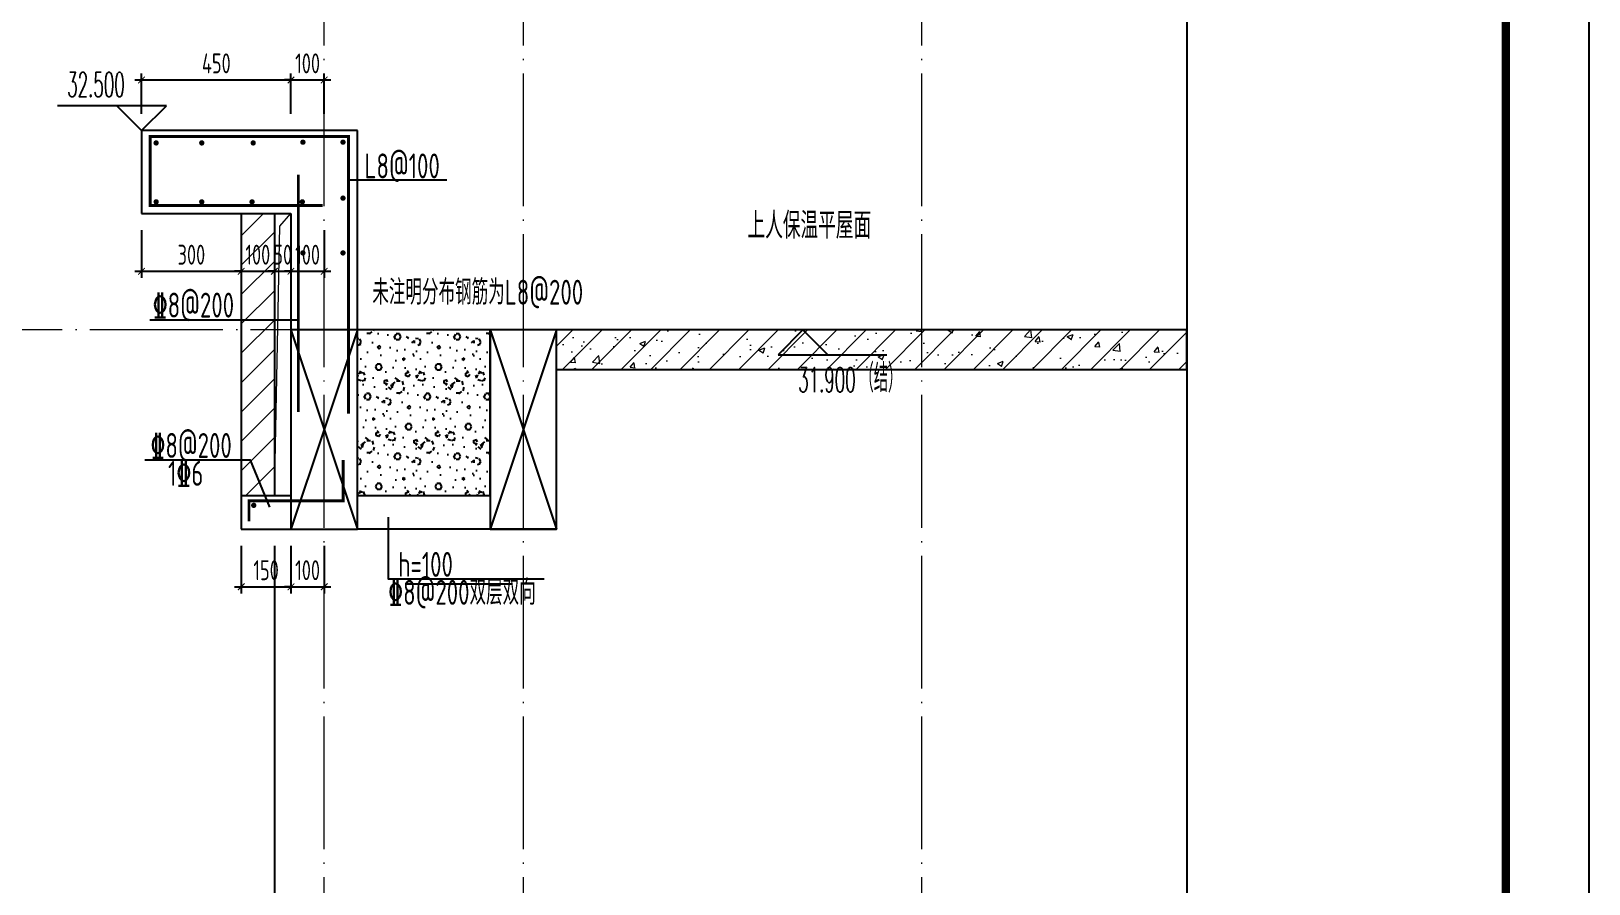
# Model space of a CAD drawing. Extents: x -461650 to 361314, y 245336 to 769729.
# Drawn here: x 219712 to 224404, y 672955 to 675522 of the extents above; entities that cross this region are included whole.
import ezdxf

# ---------------------------------------------------------------- set-up
doc = ezdxf.new("R2010")
doc.units = 0
doc.header["$LTSCALE"] = 1000
doc.linetypes.add('DOTE', pattern=[2.4200000000000004, 2, -0.2, 0.02, -0.2])
doc.layers.get('0').update_dxf_attribs({"linetype": 'CONTINUOUS'})
doc.layers.get('DEFPOINTS').update_dxf_attribs({"linetype": 'CONTINUOUS'})
for name, color, linetype in [('3-屋面构造层', 157, 'CONTINUOUS'), ('DIM', 2, 'CONTINUOUS'), ('DIM_ELEV', 3, 'CONTINUOUS'), ('DIM_IDEN', 67, 'CONTINUOUS'), ('DIM_SYMB', 3, 'CONTINUOUS'), ('PUB_TEXT', 2, 'CONTINUOUS'), ('REIN', 6, 'CONTINUOUS'), ('S-大样-砼线', 7, 'CONTINUOUS'), ('S-引出线', 40, 'CONTINUOUS'), ('TEXT', 2, 'CONTINUOUS'), ('WALL', 5, 'CONTINUOUS'), ('yichutu', 7, 'CONTINUOUS'), ('看线', 251, 'CONTINUOUS')]:
    doc.layers.add(name, color=color, linetype=linetype)
for name, color, linetype, lineweight in [('DOTE', 19, 'DOTE', 9), ('PUB_HATCH', 8, 'CONTINUOUS', 9), ('图框', 9, 'CONTINUOUS', 18), ('立面-洞口示意', 152, 'CONTINUOUS', 13)]:
    doc.layers.add(name, color=color, linetype=linetype, lineweight=lineweight)
doc.styles.add('_TCH_DIM', font='SIMPLEX.shx', dxfattribs={"width": 0.7, "bigfont": 'GBCBIG.shx'})
doc.styles.add('TSSD_DIMENSION', font='Tssdeng.shx', dxfattribs={"width": 0.7, "bigfont": 'tssdchn.shx'})
doc.styles.add('TSSD_REIN', font='tssdeng.shx', dxfattribs={"width": 0.7, "height": 300, "bigfont": 'tssdchn.shx'})
doc.dimstyles.new('TSSD_20_20', dxfattribs={"dimtxt": 60, "dimasz": 20, "dimexe": 20, "dimexo": 50, "dimgap": 20, "dimtad": 1, "dimdec": 0, "dimzin": 0, "dimdsep": 46, "dimtxsty": 'TSSD_DIMENSION', "dimblk": 'ARCHTICK', "dimblk1": 'ARCHTICK', "dimblk2": 'ARCHTICK', "dimcen": 0, "dimdle": 20, "dimclrt": 7, "dimadec": 0, "dimazin": 0, "dimtfac": 1, "dimtdec": 0, "dimtix": 1, "dimtmove": 2, "dimatfit": 3, "dimfxl": 0, "dimtolj": 1, "dimtzin": 0, "dimarcsym": 0})

# ---------------------------------------------------------------- blocks, each defined once
blk = doc.blocks.new('GFDDDDRG')
at = {"layer": '图框'}
blk.add_lwpolyline([(923309.7791572664, -107436.9617041193), (923309.7791572663, -159999.4617041193), (893609.7791572664, -159999.4617041193), (893609.7791572665, -107436.9617041193)], close=True, dxfattribs=at)
blk.add_lwpolyline([(923309.7791572664, -107436.9617041193), (923309.7791572663, -159999.4617041193), (893609.7791572664, -159999.4617041193), (893609.7791572665, -107436.9617041193)], close=True, dxfattribs=at)
at = {"layer": '图框', "const_width": 50}
blk.add_lwpolyline([(894109.7791572664, -159499.4617041193), (922809.7791572663, -159499.4617041193), (922809.7791572664, -108686.9617041193), (894109.7791572665, -108686.9617041193)], close=True, dxfattribs=at)
blk = doc.blocks.new('yct-1051-594-26275-14850-25-1002.0')
at = {"layer": 'yichutu', "color": 7}
blk.add_lwpolyline([(0, 0), (0, 14850), (26275, 14850), (26275, 0)], close=True, dxfattribs=at)
blk = doc.blocks.new('_ArchTick')
at = {"color": 0, "linetype": 'ByBlock', "const_width": 0.15}
blk.add_lwpolyline([(-0.5, -0.5), (0.5, 0.5)], dxfattribs=at)
blk = doc.blocks.new('*D1268')
at = {"layer": 'DEFPOINTS', "color": 0}
for p in [(220494.2054846995, 675375.3057871305), (220044.2054847433, 675222.982309021), (220494.2054846995, 675222.9823090124)]:
    blk.add_point(p, dxfattribs=at)
at = {"layer": 'DIM', "color": 0, "lineweight": -2}
for p, q in [((220024.2054847433, 675375.3057871305), (220514.2054846995, 675375.3057871305)), ((220044.2054847433, 675272.982309021), (220044.2054847433, 675395.3057871305)), ((220494.2054846995, 675272.9823090124), (220494.2054846995, 675395.3057871305))]:
    blk.add_line(p, q, dxfattribs=at)
at = {"layer": 'DIM', "color": 0, "lineweight": -2, "xscale": 20, "yscale": 20, "zscale": 20, "rotation": 180}
blk.add_blockref('_ArchTick', (220044.2054847433, 675375.3057871305), dxfattribs=at)
at = {"layer": 'DIM', "color": 0, "lineweight": -2, "xscale": 20, "yscale": 20, "zscale": 20}
blk.add_blockref('_ArchTick', (220494.2054846995, 675375.3057871305), dxfattribs=at)
at = {"layer": 'DIM', "color": 7, "insert": (220269.2054847214, 675425.3057871305), "char_height": 60, "attachment_point": 5, "style": 'TSSD_DIMENSION'}
blk.add_mtext('\\A1;450', dxfattribs=at)
blk = doc.blocks.new('*D1269')
at = {"layer": 'DEFPOINTS', "color": 0}
for p in [(220594.205478022, 675375.3057871253), (220494.2054846995, 675222.9823090124), (220594.205478022, 675222.9823090106)]:
    blk.add_point(p, dxfattribs=at)
at = {"layer": 'DIM', "color": 0, "lineweight": -2}
for p, q in [((220494.2054846995, 675375.3057871253), (220474.2054846995, 675375.3057871253)), ((220494.2054846995, 675272.9823090124), (220494.2054846995, 675395.3057871253)), ((220494.2054846995, 675375.3057871253), (220594.205478022, 675375.3057871253)), ((220594.205478022, 675272.9823090106), (220594.205478022, 675395.3057871253)), ((220594.205478022, 675375.3057871253), (220614.205478022, 675375.3057871253))]:
    blk.add_line(p, q, dxfattribs=at)
at = {"layer": 'DIM', "color": 0, "lineweight": -2, "xscale": 20, "yscale": 20, "zscale": 20}
blk.add_blockref('_ArchTick', (220494.2054846995, 675375.3057871253), dxfattribs=at)
at = {"layer": 'DIM', "color": 0, "lineweight": -2, "xscale": 20, "yscale": 20, "zscale": 20, "rotation": 180}
blk.add_blockref('_ArchTick', (220594.205478022, 675375.3057871253), dxfattribs=at)
at = {"layer": 'DIM', "color": 7, "insert": (220544.2054813607, 675425.3057871253), "char_height": 60, "attachment_point": 5, "style": 'TSSD_DIMENSION'}
blk.add_mtext('\\A1;100', dxfattribs=at)
blk = doc.blocks.new('*D1275')
at = {"layer": 'DEFPOINTS', "color": 0}
for p in [(220044.2054780353, 674972.9823090346), (220344.2054847289, 674972.9823090287), (220344.2054847289, 674799.2716190771)]:
    blk.add_point(p, dxfattribs=at)
at = {"layer": 'DIM', "color": 0, "lineweight": -2}
for p, q in [((220044.2054780353, 674922.9823090346), (220044.2054780353, 674779.2716190771)), ((220344.2054847289, 674922.9823090287), (220344.2054847289, 674779.2716190771)), ((220024.2054780353, 674799.2716190771), (220364.2054847289, 674799.2716190771))]:
    blk.add_line(p, q, dxfattribs=at)
at = {"layer": 'DIM', "color": 0, "lineweight": -2, "xscale": 20, "yscale": 20, "zscale": 20, "rotation": 180}
blk.add_blockref('_ArchTick', (220044.2054780353, 674799.2716190771), dxfattribs=at)
at = {"layer": 'DIM', "color": 0, "lineweight": -2, "xscale": 20, "yscale": 20, "zscale": 20}
blk.add_blockref('_ArchTick', (220344.2054847289, 674799.2716190771), dxfattribs=at)
at = {"layer": 'DIM', "color": 7, "insert": (220194.2054813821, 674849.2716190771), "char_height": 60, "attachment_point": 5, "style": 'TSSD_DIMENSION'}
blk.add_mtext('\\A1;300', dxfattribs=at)
blk = doc.blocks.new('*D1276')
at = {"layer": 'DEFPOINTS', "color": 0}
for p in [(220344.2054847289, 674972.9823090287), (220444.2054849647, 674972.9823090269), (220444.2054849647, 674799.2716190732)]:
    blk.add_point(p, dxfattribs=at)
at = {"layer": 'DIM', "color": 0, "lineweight": -2}
for p, q in [((220344.2054847289, 674922.9823090287), (220344.2054847289, 674779.2716190732)), ((220444.2054849647, 674922.9823090269), (220444.2054849647, 674779.2716190732)), ((220344.2054847289, 674799.2716190732), (220324.2054847289, 674799.2716190732)), ((220344.2054847289, 674799.2716190732), (220444.2054849647, 674799.2716190732)), ((220444.2054849647, 674799.2716190732), (220464.2054849647, 674799.2716190732))]:
    blk.add_line(p, q, dxfattribs=at)
at = {"layer": 'DIM', "color": 0, "lineweight": -2, "xscale": 20, "yscale": 20, "zscale": 20}
blk.add_blockref('_ArchTick', (220344.2054847289, 674799.2716190732), dxfattribs=at)
at = {"layer": 'DIM', "color": 0, "lineweight": -2, "xscale": 20, "yscale": 20, "zscale": 20, "rotation": 180}
blk.add_blockref('_ArchTick', (220444.2054849647, 674799.2716190732), dxfattribs=at)
at = {"layer": 'DIM', "color": 7, "insert": (220394.2054848468, 674849.2716190732), "char_height": 60, "attachment_point": 5, "style": 'TSSD_DIMENSION'}
blk.add_mtext('\\A1;100', dxfattribs=at)
blk = doc.blocks.new('*D1277')
at = {"layer": 'DEFPOINTS', "color": 0}
for p in [(220444.2054849647, 674972.9823090269), (220494.2054847273, 674972.982309026), (220494.2054847273, 674799.2716190718)]:
    blk.add_point(p, dxfattribs=at)
at = {"layer": 'DIM', "color": 0, "lineweight": -2}
for p, q in [((220444.2054849647, 674922.9823090269), (220444.2054849647, 674779.2716190718)), ((220494.2054847273, 674922.982309026), (220494.2054847273, 674779.2716190718)), ((220444.2054849647, 674799.2716190718), (220424.2054849647, 674799.2716190718)), ((220444.2054849647, 674799.2716190718), (220494.2054847273, 674799.2716190718)), ((220494.2054847273, 674799.2716190718), (220514.2054847273, 674799.2716190718))]:
    blk.add_line(p, q, dxfattribs=at)
at = {"layer": 'DIM', "color": 0, "lineweight": -2, "xscale": 20, "yscale": 20, "zscale": 20}
blk.add_blockref('_ArchTick', (220444.2054849647, 674799.2716190718), dxfattribs=at)
at = {"layer": 'DIM', "color": 0, "lineweight": -2, "xscale": 20, "yscale": 20, "zscale": 20, "rotation": 180}
blk.add_blockref('_ArchTick', (220494.2054847273, 674799.2716190718), dxfattribs=at)
at = {"layer": 'DIM', "color": 7, "insert": (220469.205484846, 674849.2716190718), "char_height": 60, "attachment_point": 5, "style": 'TSSD_DIMENSION'}
blk.add_mtext('\\A1;50', dxfattribs=at)
blk = doc.blocks.new('*D1278')
at = {"layer": 'DEFPOINTS', "color": 0}
for p in [(220494.2054847273, 674972.982309026), (220594.2054780498, 674972.982309024), (220594.2054780498, 674799.2716190703)]:
    blk.add_point(p, dxfattribs=at)
at = {"layer": 'DIM', "color": 0, "lineweight": -2}
for p, q in [((220494.2054847273, 674922.982309026), (220494.2054847273, 674779.2716190703)), ((220594.2054780498, 674922.982309024), (220594.2054780498, 674779.2716190703)), ((220494.2054847273, 674799.2716190703), (220474.2054847273, 674799.2716190703)), ((220494.2054847273, 674799.2716190703), (220594.2054780498, 674799.2716190703)), ((220594.2054780498, 674799.2716190703), (220614.2054780498, 674799.2716190703))]:
    blk.add_line(p, q, dxfattribs=at)
at = {"layer": 'DIM', "color": 0, "lineweight": -2, "xscale": 20, "yscale": 20, "zscale": 20}
blk.add_blockref('_ArchTick', (220494.2054847273, 674799.2716190703), dxfattribs=at)
at = {"layer": 'DIM', "color": 0, "lineweight": -2, "xscale": 20, "yscale": 20, "zscale": 20, "rotation": 180}
blk.add_blockref('_ArchTick', (220594.2054780498, 674799.2716190703), dxfattribs=at)
at = {"layer": 'DIM', "color": 7, "insert": (220544.2054813885, 674849.2716190703), "char_height": 60, "attachment_point": 5, "style": 'TSSD_DIMENSION'}
blk.add_mtext('\\A1;100', dxfattribs=at)
blk = doc.blocks.new('*D1280')
at = {"layer": 'DEFPOINTS', "color": 0}
for p in [(220344.2054780491, 674022.982309026), (220494.2054780475, 674022.9823090232), (220494.2054780475, 673849.27161907)]:
    blk.add_point(p, dxfattribs=at)
at = {"layer": 'DIM', "color": 0, "lineweight": -2}
for p, q in [((220344.2054780491, 673972.982309026), (220344.2054780491, 673829.27161907)), ((220494.2054780475, 673972.9823090232), (220494.2054780475, 673829.27161907)), ((220324.2054780491, 673849.27161907), (220514.2054780475, 673849.27161907))]:
    blk.add_line(p, q, dxfattribs=at)
at = {"layer": 'DIM', "color": 0, "lineweight": -2, "xscale": 20, "yscale": 20, "zscale": 20, "rotation": 180}
blk.add_blockref('_ArchTick', (220344.2054780491, 673849.27161907), dxfattribs=at)
at = {"layer": 'DIM', "color": 0, "lineweight": -2, "xscale": 20, "yscale": 20, "zscale": 20}
blk.add_blockref('_ArchTick', (220494.2054780475, 673849.27161907), dxfattribs=at)
at = {"layer": 'DIM', "color": 7, "insert": (220419.2054780483, 673899.27161907), "char_height": 60, "attachment_point": 5, "style": 'TSSD_DIMENSION'}
blk.add_mtext('\\A1;150', dxfattribs=at)
blk = doc.blocks.new('*D1281')
at = {"layer": 'DEFPOINTS', "color": 0}
for p in [(220494.2054780476, 674022.9823090232), (220594.2054713701, 674022.9823090212), (220594.2054713701, 673849.2716190675)]:
    blk.add_point(p, dxfattribs=at)
at = {"layer": 'DIM', "color": 0, "lineweight": -2}
for p, q in [((220494.2054780476, 673972.9823090232), (220494.2054780476, 673829.2716190675)), ((220594.2054713701, 673972.9823090212), (220594.2054713701, 673829.2716190675)), ((220494.2054780476, 673849.2716190675), (220474.2054780476, 673849.2716190675)), ((220494.2054780476, 673849.2716190675), (220594.2054713701, 673849.2716190675)), ((220594.2054713701, 673849.2716190675), (220614.2054713701, 673849.2716190675))]:
    blk.add_line(p, q, dxfattribs=at)
at = {"layer": 'DIM', "color": 0, "lineweight": -2, "xscale": 20, "yscale": 20, "zscale": 20}
blk.add_blockref('_ArchTick', (220494.2054780476, 673849.2716190675), dxfattribs=at)
at = {"layer": 'DIM', "color": 0, "lineweight": -2, "xscale": 20, "yscale": 20, "zscale": 20, "rotation": 180}
blk.add_blockref('_ArchTick', (220594.2054713701, 673849.2716190675), dxfattribs=at)
at = {"layer": 'DIM', "color": 7, "insert": (220544.2054747089, 673899.2716190675), "char_height": 60, "attachment_point": 5, "style": 'TSSD_DIMENSION'}
blk.add_mtext('\\A1;100', dxfattribs=at)
blk = doc.blocks.new('A$C0F477415')
at = {"layer": 'REIN', "const_width": 9}
for points in [[(536.22545744339, 974.1030920682824), (15.93111191410571, 974.1030920682824), (15.93111191410571, 1182.470114677621), (613.6656915736385, 1182.470114677621), (613.6656915736385, 347.4605763027794)], [(462.5655877483077, 353.0609498316771), (462.5655877483077, 1067.749458644073)], [(313.9337750365958, 23.34555459674448), (313.9337750365958, 85.24854036327451), (597.794307123404, 85.24854036327451), (597.794307123404, 208.2016744283028)]]:
    blk.add_lwpolyline(points, dxfattribs=at)
at = {"layer": 'REIN', "const_width": 8}
for points in [[(472.3069430752657, 1165.127354013326, 1), (480.3069430752657, 1165.127354013326, 1)], [(593.0279733999632, 1165.127354013326, 1), (601.0279733999632, 1165.127354013326, 1)], [(30.21925133559853, 1162.868610424921, 1), (38.21925133559853, 1162.868610424921, 1)], [(167.6620064838789, 1162.868610424921, 1), (175.6620064838789, 1162.868610424921, 1)], [(322.5238362546079, 1162.868610424921, 1), (330.5238362546079, 1162.868610424921, 1)], [(30.21925133559853, 985.4166030073538, 1), (38.21925133559853, 985.4166030073538, 1)], [(167.6620064838789, 985.4166030073538, 1), (175.6620064838789, 985.4166030073538, 1)], [(319.1733809751458, 985.4166030073538, 1), (327.1733809751458, 985.4166030073538, 1)], [(470.4389034458436, 985.4166030073538, 1), (478.4389034458436, 985.4166030073538, 1)], [(593.0279733999632, 996.5827968406375, 1), (601.0279733999632, 996.5827968406375, 1)], [(472.3069430752657, 831.7102530163829, 1), (480.3069430752657, 831.7102530163829, 1)], [(593.0279733999632, 831.7102530163829, 1), (601.0279733999632, 831.7102530163829, 1)], [(324.1522886119783, 71.62434444355313, 1), (332.1522886119783, 71.62434444355313, 1)]]:
    blk.add_lwpolyline(points, format="xyb", close=True, dxfattribs=at)
at = {"layer": 'S-大样-砼线'}
for p, q in [((440.4064266392961, 600.0093946014531), (640.4064254472032, 0.001821757410652936)), ((640.4093733830377, 600.0093946051784), (440.4093745723367, 0.001821753685362637))]:
    blk.add_line(p, q, dxfattribs=at)
blk.add_lwpolyline([(640.4064325019717, 600.0093946014531), (440.4064266392961, 600.0093946014531), (440.4064266318455, 0.001821757410652936), (640.4064324935898, 0.001821757410652936)], close=True, dxfattribs=at)
at = {"layer": 'S-引出线'}
for p, q in [((609.6656915736385, 1052.001626337471), (909.7999883112498, 1052.001626337471)), ((15.48061037855223, 630.2351489840075), (462.5655877483077, 630.2351489840075))]:
    blk.add_line(p, q, dxfattribs=at)
blk.add_lwpolyline([(376.4770208946429, 66.11144457937917), (318.4227704755031, 207.6593468654319), (-0.0008167573250830173, 207.6593468654319)], dxfattribs=at)
at = {"layer": 'TEXT', "style": 'TSSD_REIN', "width": 0.7}
for s, p in [('L8@100', (661.743466746062, 1056.110395150376)), ('未注明分布钢筋为L8@200', (685.4535198323429, 675.8293871463975)), ('%%1328@200', (23.94837839109823, 636.9912632876658)), ('%%1328@200', (17.02145750215277, 214.4464526554802)), ('1%%1326', (70.13916111178696, 130.3748975073686))]:
    blk.add_text(s, height=75, rotation=1.867629851175362e-07, dxfattribs=at).set_placement(p)
blk = doc.blocks.new('20210809.02264990')
at = {"layer": 'TEXT'}
blk.add_lwpolyline([(87888.15552412858, 66842.85802403922), (87888.15552412858, 66657.37792068897), (88357.96524327435, 66657.37792068897)], dxfattribs=at)
blk.add_blockref('A$C0F477415', (87154.51063364511, 66807.0840813448), dxfattribs=at)
at = {"layer": 'TEXT', "style": 'TSSD_REIN', "width": 0.7}
for s, p in [('h=100', (87918.06667849608, 66663.40869463401)), ('%%1328@200双层双向', (87887.65350001864, 66579.16558626192))]:
    blk.add_text(s, height=75, rotation=1.867629851175362e-07, dxfattribs=at).set_placement(p)
blk = doc.blocks.new('FSDFSFSFSFEFSFESF')
at = {"layer": '看线'}
blk.add_line((1114228.273350265, 467393.3721650818), (1114228.273350265, 465805.1368709645), dxfattribs=at)

msp = doc.modelspace()

# ---------------------------------------------------------------- hatches: boundary and pattern name
at = {"layer": '3-屋面构造层'}
h = msp.add_hatch(dxfattribs=at)
h.set_pattern_fill('加气混凝土', color=251, scale=15, style=0)
h.set_pattern_definition([(0, (-893730.9678655113, 203524.7101439399), (90, 180), [0, -180]), (0, (-893836.2678655116, 203500.4101439399), (90, 180), [0, -180]), (0, (-893777.7678655116, 203498.6101439398), (90, 180), [0, -180]), (0, (-893713.8678655117, 203551.7101439399), (90, 180), [0, -180]), (0, (-893788.5678655114, 203489.6101439398), (90, 180), [0, -180]), (0, (-893695.8678655117, 203665.1101439398), (90, 180), [0, -180]), (0, (-893750.7678655116, 203650.7101439399), (90, 180), [0, -180]), (0, (-893721.9678655113, 203628.2101439399), (90, 180), [0, -180]), (0, (-893868.6678655115, 203624.6101439398), (90, 180), [0, -180]), (0, (-893780.4678655113, 203616.51014394), (90, 180), [0, -180]), (0, (-893814.6678655115, 203570.6101439398), (90, 180), [0, -180]), (0, (-893812.8678655117, 203503.1101439398), (90, 180), [0, -180]), (0, (-893745.3678655117, 203495.9101439399), (90, 180), [0, -180]), (0, (-893695.8678655117, 203575.1101439398), (90, 180), [0, -180]), (0, (-893864.1678655115, 203547.2101439399), (90, 180), [0, -180]), (0, (-893848.8678655117, 203577.81014394), (90, 180), [0, -180]), (0, (-893778.6678655115, 203565.2101439399), (90, 180), [0, -180]), (0, (-893803.8678655117, 203539.1101439398), (90, 180), [0, -180]), (0, (-893818.2678655116, 203598.51014394), (90, 180), [0, -180]), (0, (-893795.7678655116, 203666.01014394), (90, 180), [0, -180]), (0, (-893856.9678655113, 203509.4101439399), (90, 180), [0, -180]), (0, (-893757.9678655113, 203629.1101439398), (90, 180), [0, -180]), (0, (-893841.6678655115, 203631.81014394), (90, 180), [0, -180]), (0, (-893856.0678655114, 203655.2101439399), (90, 180), [0, -180]), (130.601294, (-893706.9250081116, 203608.7530007398), (-449.9999950292954, 540.00000236093), [7.9024662, -3311.1333]), (18.4349488, (-893719.7821507114, 203612.1815723398), (449.9999983404209, 179.9999986719667), [8.131572, -1130.28837]), (90, (-893719.7821507114, 203604.4672871399), (90.00000000000001, 180), [7.714285199999999, -352.285695]), (161.565051, (-893712.0678655114, 203601.8958575398), (-450.0000022657823, 179.9999865817234), [8.131572, -1130.28837]), (53.1301023, (-893712.0678655114, 203601.8958575398), (90.00000017013603, 179.999999914932), [8.571428999999998, -891.4285499999999]), (135, (-893705.2107223114, 203510.18158794), (-90.00001087984293, 179.9999878185604), [7.273098, -501.84378]), (45, (-893715.4964371114, 203510.18158794), (89.99999942471308, 179.9999992736903), [7.273098, -501.84378]), (135, (-893710.3535797116, 203505.0387179399), (-90.00001087984293, 179.9999878185604), [7.273098, -501.84378]), (45, (-893710.3535797116, 203505.0387179399), (89.99999942471308, 179.9999992736903), [7.273098, -501.84378]), (116.565051, (-893791.7821435113, 203631.0387161399), (-1.565789601976064e-05, 359.9999902060562), [9.583147799999937, -191.662949999999]), (180, (-893796.0678535113, 203639.6101433398), (-89.99999999999997, 180), [10.2857148, -169.714275]), (63.43494880000001, (-893810.6392855113, 203631.0387161399), (8.14843605922988e-07, 359.9999982559008), [9.583147799999999, -191.66295]), (116.565051, (-893806.3535755114, 203622.4672871399), (-1.565789601976064e-05, 359.9999902060562), [9.583147799999937, -191.662949999999]), (0, (-893806.3535755114, 203622.4672871399), (90, 180), [10.2857148, -169.714275]), (63.43494880000001, (-893796.0678535113, 203622.4672871399), (8.14843605922988e-07, 359.9999982559008), [9.583147799999999, -191.66295]), (107.102728, (-893724.0678661116, 203570.1815819399), (-269.9999896777364, 900.0000014520431), [11.6584038, -4884.87075]), (143.972626, (-893727.4964377116, 203581.3244297398), (-1709.999978321427, 1259.9999985739), [11.6584038, -2436.606]), (180, (-893736.9250087114, 203588.1815729399), (-89.99999999999997, 180), [11.1428568, -168.85713]), (36.02737329999999, (-893757.4964365116, 203581.3244297398), (1709.999987362977, 1259.999986416658), [11.65840379999994, -2436.605999999984]), (71.5650511, (-893760.9250081116, 203571.0387239399), (270.0000013860985, 899.9999984504369), [10.8420948, -1127.57784]), (107.102728, (-893757.4964365116, 203559.8958599399), (-269.9999896777364, 900.0000014520431), [11.6584038, -4884.87075]), (143.972626, (-893748.0678655114, 203553.0387239399), (-1709.999978321427, 1259.9999985739), [11.6584038, -2436.606]), (0, (-893748.0678655114, 203553.0387239399), (90, 180), [11.1428568, -168.85713]), (36.02737329999999, (-893736.9250087114, 203553.0387239399), (1709.999987362977, 1259.999986416658), [11.65840379999994, -2436.605999999984]), (71.5650511, (-893727.4964377116, 203559.8958599399), (270.0000013860985, 899.9999984504369), [10.8420948, -1127.57784]), (150.255118, (-893722.3535803114, 203654.1815717398), (-270.0000006390409, 179.9999977695058), [6.910506, -1444.29588]), (90, (-893728.3535797116, 203650.7530019399), (90.00000000000001, 180), [6.857143199999999, -353.142825]), (29.7448813, (-893728.3535797116, 203650.7530019399), (270.0000001590055, 179.9999991593464), [6.910506, -1444.29588]), (116.565051, (-893764.3535797116, 203526.4672859398), (-1.565789601976064e-05, 359.9999902060562), [9.583147799999937, -191.662949999999]), (168.690067, (-893768.6392933116, 203535.0387239399), (-810.0000006009299, 179.9999954832327), [8.7411762, -1826.90565]), (41.18592510000001, (-893784.0678655114, 203530.7530139399), (2249.999986367597, 1979.999982686525), [9.1115532, -3817.7406]), (90, (-893784.0678655114, 203522.1815759399), (90.00000000000001, 180), [8.571428999999998, -351.42855]), (138.814074, (-893777.2107223114, 203516.1815819399), (-2249.999960007064, 1980.00001261089), [9.1115532, -3817.7406]), (16.6992442, (-893777.2107223114, 203516.1815819399), (2969.999977654917, 899.9999905734195), [8.948835, -3749.56125]), (60.9453959, (-893768.6392933116, 203518.7530079399), (89.99999976116268, 179.9999984078114), [8.824825800000001, -3697.60185]), (109.983106, (-893839.7821495114, 203601.8958575398), (-450.0000016949791, 1259.999996665506), [10.03260059999994, -4203.659249999967]), (155.556045, (-893843.2107175114, 203611.3244303399), (-1170.000004459817, 539.9999887808897), [10.3568958, -4339.539449999999]), (24.4439547, (-893862.0678595114, 203611.3244303399), (1170.000000583643, 539.9999974027204), [10.3568958, -4339.539449999999]), (70.01689340000001, (-893865.4964275113, 203601.8958575398), (450.0000013566428, 1259.999996874217), [10.0326006, -4203.65925]), (109.983106, (-893862.0678595114, 203592.4672865398), (-450.0000016949791, 1259.999996665506), [10.03260059999994, -4203.659249999967]), (160.016893, (-893852.6392795113, 203589.0387149398), (-450.0000002644888, 179.9999918000023), [10.0326006, -2096.81325]), (19.9831065, (-893852.6392795113, 203589.0387149398), (449.9999975293226, 179.9999997144084), [10.0326006, -2096.81325]), (70.01689340000001, (-893843.2107175114, 203592.4672865398), (450.0000013566428, 1259.999996874217), [10.0326006, -4203.65925]), (122.005383, (-893772.9250087114, 203585.6101433398), (-90.00001207844099, 179.9999908112358), [8.0862696, -1690.0302]), (18.4349488, (-893784.9250075114, 203589.8958587399), (449.9999983404209, 179.9999986719667), [8.131572, -1130.28837]), (90, (-893784.9250075114, 203582.1815717398), (90.00000000000001, 180), [7.714285199999999, -352.285695]), (161.565051, (-893777.2107223114, 203579.6101439398), (-450.0000022657823, 179.9999865817234), [8.131572, -1130.28837]), (54.46232220000002, (-893777.2107223114, 203579.6101439398), (629.9999990871778, 899.9999986518196), [7.373421, -3089.46345]), (116.565051, (-893825.2107175114, 203541.8958599399), (-1.565789601976064e-05, 359.9999902060562), [9.583147799999937, -191.662949999999]), (180, (-893829.4964275113, 203550.4672979399), (-89.99999999999997, 180), [9.428571, -170.57142]), (59.0362434, (-893844.0678595114, 203541.8958599399), (90.00000029295946, 179.9999991263332), [9.995918399999935, -2089.146599999983]), (120.963756, (-893838.9250075114, 203533.3244399399), (-90.00001229938933, 179.9999917339799), [9.995918399999999, -2089.1466]), (0, (-893838.9250075114, 203533.3244399399), (90, 180), [9.428571, -170.57142]), (63.43494880000001, (-893829.4964275113, 203533.3244399399), (8.14843605922988e-07, 359.9999982559008), [9.583147799999999, -191.66295])])
h.paths.add_polyline_path([(220694.2054847394, 674122.9824460403), (221094.2054847208, 674122.982171919), (221094.2054847827, 674622.982151441), (220694.205483335, 674622.982312594)])
at = {"layer": 'PUB_HATCH'}
h = msp.add_hatch(dxfattribs=at)
h.set_pattern_fill('普通砖', color=256, scale=25, style=0)
h.set_pattern_definition([(45, (-737876.6466369686, 828610.892191371), (-44.19419150182874, 44.19419150182875), [])])
h.paths.add_polyline_path([(220344.2054784544, 674972.9823090744), (220344.2054780427, 674122.9823090747), (220444.2054780427, 674122.9823090263), (220444.2054784544, 674972.982309026)])
h = msp.add_hatch(dxfattribs=at)
h.set_pattern_fill('钢筋混凝土', color=256, scale=25, style=0)
h.set_pattern_definition([(45, (-737876.6466369686, 828566.0143538709), (-44.19417382415921, 44.19417382415922), []), (49.99999999999999, (-737876.6466369686, 828566.0143538709), (179.3150456501884, -15.68803374564878), [18.75, -206.25]), (355, (-737876.6466369686, 828566.0143538709), (-34.68783340325, 188.048033425003), [15, -165]), (100.4514, (-737861.7037169687, 828564.7070188709), (144.6273454285054, 172.3598855152384), [15.9350475, -175.285528]), (46.18420000000002, (-737876.6466369686, 828616.0143538709), (266.8102621564111, -41.37975358225452), [28.12499999999995, -309.3749999999992]), (96.6356, (-737854.4124507186, 828612.5660271209), (233.6656763871758, 243.5294677251104), [23.902572, -262.92825]), (351.1842, (-737876.6466369686, 828616.0143538709), (233.6654862834068, 243.5296502313311), [22.5, -247.5]), (21, (-737851.6466369686, 828603.5143538709), (149.2267630296154, -100.6547226663347), [18.75, -206.25]), (326.0000000000001, (-737851.6466369686, 828603.5143538709), (60.82883298039543, 181.2875112617133), [15, -165]), (71.4514, (-737839.2110787185, 828595.1264523709), (210.0556571453725, 80.6326241774881), [15.9350475, -175.285528]), (37.50000000000001, (-737876.6466369686, 828566.0143538709), (3.039963829322667, 83.22346345782788), [0, -163, 0, -167.5, 0, -165.625]), (7.499999999999999, (-737876.6466369686, 828566.0143538709), (65.76738436053715, 98.60292797059006), [0, -95.5, 0, -159.25, 0, -63.125]), (327.5, (-737932.3966369686, 828566.0143538709), (133.4556090431022, -5.638717933594939), [0, -62.5, 0, -195, 0, -258.75]), (317.5, (-737957.3966369686, 828566.0143538709), (145.7965423355966, 25.02624558307943), [0, -81.25, 0, -129.5, 0, -183.75])])
h.paths.add_polyline_path([(223192.7303972765, 674622.9823090201), (221294.2054917673, 674622.9734863804), (221294.2054847634, 674502.9823090226), (223192.7303972763, 674502.9823090201)])

# ---------------------------------------------------------------- linework, layer by layer
at = {"layer": 'DIM_ELEV'}
for p, q in [((220119.2054847429, 675297.9823090205), (219791.2054847429, 675297.9823090205)), ((220044.2054847429, 675222.9823090205), (219969.2054847429, 675297.9823090205)), ((220044.2054847429, 675222.9823090205), (220119.2054847429, 675297.9823090205))]:
    msp.add_line(p, q, dxfattribs=at)
at = {"layer": 'DIM_ELEV', "color": 3}
for p, q in [((222036.5378544483, 674622.9823090088), (221961.5378544483, 674547.9823090088)), ((222036.5378544483, 674622.9823090088), (222111.5378544483, 674547.9823090088)), ((221961.5378544483, 674547.9823090088), (222289.5378544483, 674547.9823090088))]:
    msp.add_line(p, q, dxfattribs=at)
at = {"layer": 'DIM_IDEN'}
msp.add_line((220837.823273227, 673858.6156730594), (221158.1524803216, 673858.6156730594), dxfattribs=at)
at = {"layer": 'DIM_SYMB'}
msp.add_lwpolyline([(223192.7303972767, 678042.9823120795), (223192.7303972761, 668411.1061657497), (223245.2303972761, 668391.9977284507), (223140.2303972761, 668373.4833954764), (223192.7303972761, 668354.8561657497), (223192.7303972755, 658722.9800194199)], dxfattribs=at)
at = {"layer": 'DOTE', "color": 1, "linetype": 'DOTE', "ltscale": 0.2}
for p, q in [((220594.2054780497, 659022.9800194199), (220594.2054780495, 678622.982309026)), ((221194.2054780497, 659022.9800194199), (221194.2054780497, 678622.982309026)), ((222394.2054780497, 659022.9800194199), (222394.2054780495, 678622.982309026)), ((223192.7303972755, 674622.982309026), (219424.0113209699, 674622.982309026))]:
    msp.add_line(p, q, dxfattribs=at)
at = {"layer": 'S-大样-砼线'}
for p, q in [((221094.2054859046, 674622.9823090257), (221294.2054847217, 674022.9823088752)), ((221294.2084326483, 674622.9823090236), (221094.2084338468, 674022.9823088658))]:
    msp.add_line(p, q, dxfattribs=at)
msp.add_lwpolyline([(221294.2054917673, 674622.9823090199), (221094.2054859046, 674622.9823090199), (221094.2054859063, 674022.9823088695), (221294.2054917681, 674022.9823088695)], close=True, dxfattribs=at)
at = {"layer": 'WALL'}
for p, q in [((220694.2054780427, 675222.982309026), (220044.205478035, 675222.9823090223)), ((220044.205478035, 675222.9823090223), (220044.205478035, 674972.9823090258)), ((220694.205478047, 674122.9823089885), (220694.2054780427, 675222.982309026)), ((220044.205478035, 674972.9823090258), (220494.2054780427, 674972.982309026)), ((220344.2054784544, 674972.9823090744), (220344.2054780427, 674122.9823090747)), ((220444.2054784544, 674972.982309026), (220444.2054780427, 674122.9823090263)), ((220494.2054780427, 674972.982309026), (220494.2054780427, 674122.9823090263)), ((221094.2054847841, 674622.9823090101), (220694.2054848013, 674622.9823090564)), ((221094.2054847125, 674122.9823089563), (221094.2054847559, 674622.9823090241)), ((223192.7303972765, 674622.9823090201), (221094.2054847559, 674622.9823090241)), ((223192.7303972763, 674502.9823090201), (223192.7303972765, 674622.9823090201)), ((221294.2054847217, 674022.9823088752), (221294.2054847634, 674502.9823090226)), ((223192.7303972763, 674502.9823090201), (221294.2054847634, 674502.9823090226)), ((220494.2054780427, 674122.9823090263), (220344.2054780427, 674122.9823090263)), ((220344.2054780427, 674122.9823090263), (220344.2054780427, 674022.9823090263)), ((221094.2054847125, 674122.9823089563), (220694.205478047, 674122.9823090086)), ((220344.2054780427, 674022.9823090263), (220694.2054780427, 674022.9823090263)), ((221294.2054847217, 674022.9823088752), (220694.205478047, 674022.9823090101))]:
    msp.add_line(p, q, dxfattribs=at)
at = {"layer": '立面-洞口示意'}
msp.add_lwpolyline([(220444.2054783931, 674122.9448926598), (220460.3458584627, 674934.7742750328), (220494.2054780427, 674972.982309026)], dxfattribs=at)

# ---------------------------------------------------------------- block references
at = {"xscale": 0.5, "yscale": 0.5, "zscale": 0.5}
msp.add_blockref('GFDDDDRG', (-237251.0362156018, 734849.487923616), dxfattribs=at)
msp.add_blockref('FSDFSFSFSFEFSFESF', (-893784.067865541, 206579.6101439533))
at = {"layer": 'REIN'}
msp.add_blockref('20210809.02264990', (132899.288411904, 607215.8964270722), dxfattribs=at)
at = {"layer": 'yichutu', "rotation": 270}
msp.add_blockref('yct-1051-594-26275-14850-25-1002.0', (209553.8533630314, 681131.0070715563), dxfattribs=at)

# ---------------------------------------------------------------- texts
at = {"layer": 'DIM_ELEV', "color": 7, "style": '_TCH_DIM'}
for s, height, width, p in [('（结）', 84.39716312056737, 0.7, (222207.4840137715, 674435.4573090088)), ('31.900', 74.375, 0.4941176470588236, (222021.9840137715, 674435.4573090088))]:
    msp.add_text(s, height=height, dxfattribs=dict(at, width=width)).set_placement(p)
at = {"layer": 'PUB_TEXT'}
for s, height, style, width, p in [('32.500', 74.375, '_TCH_DIM', 0.4941176470588236, (219820.1054847429, 675324.2323090205)), ('上人保温平屋面', 80, 'TSSD_REIN', 0.7, (221869.4922115243, 674897.3255059627))]:
    msp.add_text(s, height=height, dxfattribs=dict(at, style=style, width=width)).set_placement(p)

# ---------------------------------------------------------------- dimensions: what is measured, and where the dimension line sits
at = {"layer": 'DIM'}
for p1, p2, distance, picture, middle in [((220044.2054847433, 675222.982309021), (220494.2054846995, 675222.9823090124), 152.32347811805084, '*D1268', (220269.2054847214, 675425.3057871305)), ((220494.2054846995, 675222.9823090124), (220594.205478022, 675222.9823090106), 152.3234781146748, '*D1269', (220544.2054813607, 675425.3057871253)), ((220044.2054780353, 674972.9823090346), (220344.2054847289, 674972.9823090287), -173.7106899516657, '*D1275', (220194.2054813821, 674849.2716190771)), ((220344.2054847289, 674972.9823090287), (220444.2054849647, 674972.9823090269), -173.71068995364476, '*D1276', (220394.2054848468, 674849.2716190732)), ((220444.2054849647, 674972.9823090269), (220494.2054847273, 674972.982309026), -173.7106899541104, '*D1277', (220469.205484846, 674849.2716190718)), ((220494.2054847273, 674972.982309026), (220594.2054780498, 674972.982309024), -173.71068995364476, '*D1278', (220544.2054813885, 674849.2716190703)), ((220344.2054780491, 674022.982309026), (220494.2054780475, 674022.9823090232), -173.7106899531791, '*D1280', (220419.2054780483, 673899.27161907)), ((220494.2054780476, 674022.9823090232), (220594.2054713701, 674022.9823090212), -173.71068995364473, '*D1281', (220544.2054747089, 673899.2716190675))]:
    dim = msp.add_aligned_dim(p1=p1, p2=p2, distance=distance, dimstyle='TSSD_20_20', dxfattribs=at)
    dim.commit()
    dim.dimension.update_dxf_attribs({"geometry": picture, "text_midpoint": middle})

doc.saveas('drawing.dxf')
